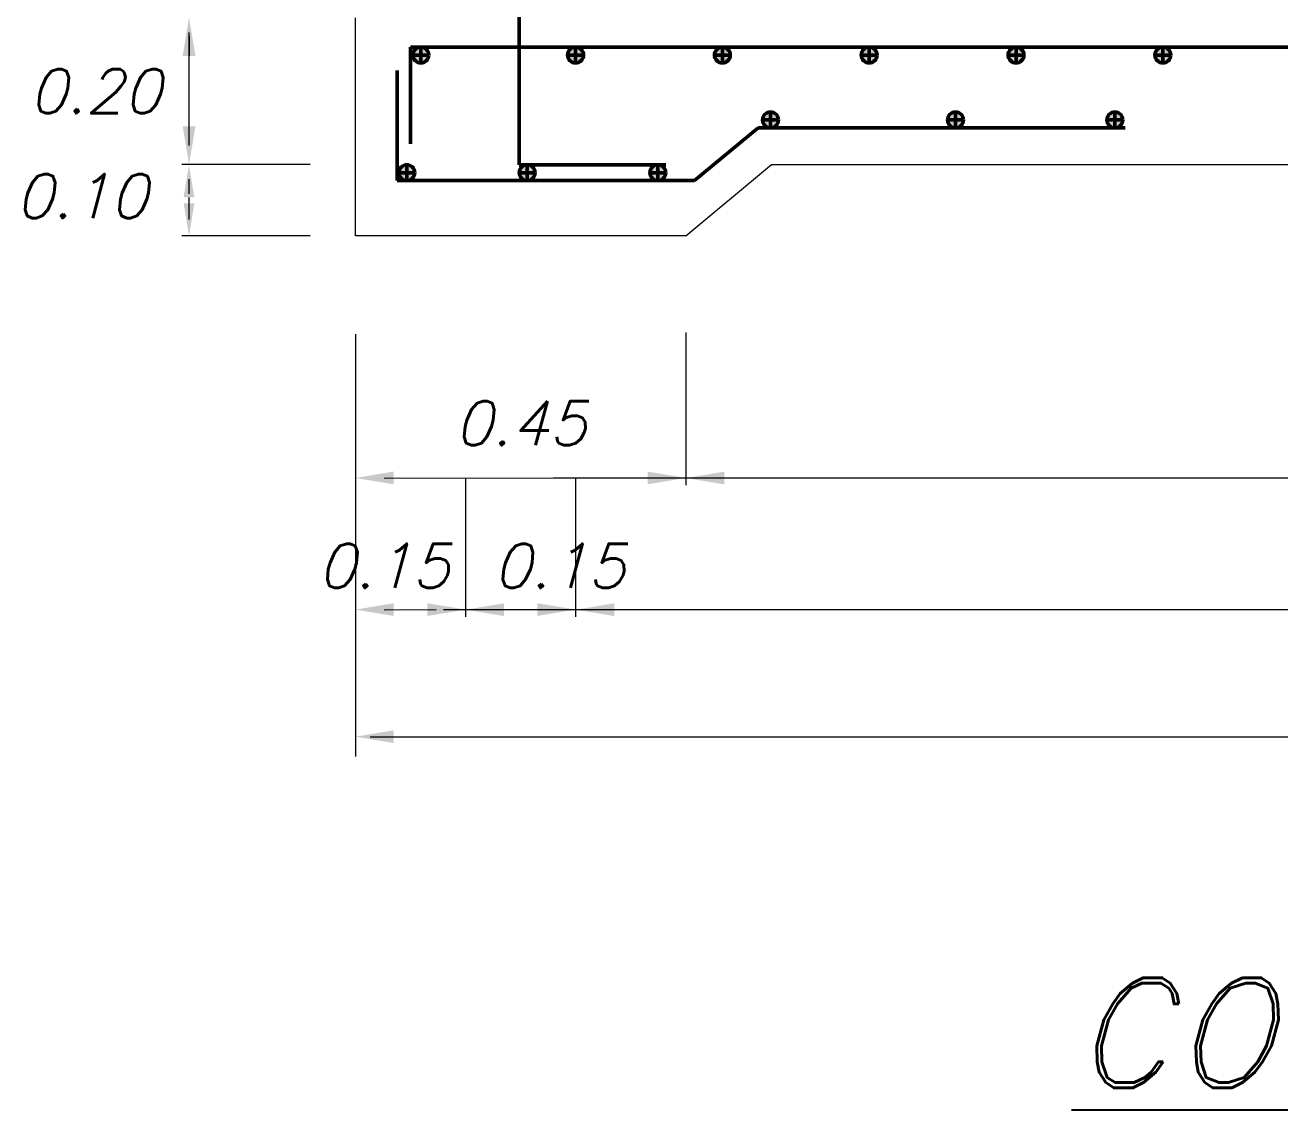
# Model space of a CAD drawing. Extents: x 3.4 to 20.4, y 155.9 to 178.3.
# Drawn here: x 10.906 to 12.615, y 162.299 to 163.777 of the extents above; entities that cross this region are included whole.
import ezdxf

# ---------------------------------------------------------------- set-up
doc = ezdxf.new("R2010")
doc.units = 0
doc.header["$LTSCALE"] = 0.005
doc.layers.get('0').update_dxf_attribs({"color": 1, "linetype": 'CONTINUOUS', "lineweight": 20})
for name, color, linetype, lineweight in [('CONTORNO', 5, 'CONTINUOUS', 20), ('FIERRO', 7, 'CONTINUOUS', 50), ('TEXTO', 5, 'CONTINUOUS', 25)]:
    doc.layers.add(name, color=color, linetype=linetype, lineweight=lineweight)
doc.styles.add('ROMAND', font='romand.shx', dxfattribs={"oblique": 15})
doc.styles.get("Standard").update_dxf_attribs({"font": 'romans.shx', "oblique": 15})

msp = doc.modelspace()

# ---------------------------------------------------------------- hatches: boundary and pattern name
at = {"layer": 'FIERRO'}
h = msp.add_hatch(color=256, dxfattribs=at)
h.paths.add_polyline_path([(11.4448, 163.747, 0.414214), (11.434, 163.7362), (11.4448, 163.7362)])
h.paths.add_polyline_path([(11.454, 163.7362), (11.4448, 163.7362), (11.4448, 163.7253, 0.258807), (11.454, 163.7304)])
h.paths.add_polyline_path([(11.4448, 163.747), (11.4448, 163.7362), (11.454, 163.7362), (11.454, 163.7419, 0.258807)])
h.paths.add_polyline_path([(11.4448, 163.7362), (11.434, 163.7362, 0.414214), (11.4448, 163.7253)])
h = msp.add_hatch(color=256, dxfattribs=at)
h.paths.add_polyline_path([(11.6556, 163.747, 0.414214), (11.6448, 163.7362), (11.6556, 163.7362)])
h.paths.add_polyline_path([(11.6648, 163.7362), (11.6556, 163.7362), (11.6556, 163.7253, 0.258807), (11.6648, 163.7304)])
h.paths.add_polyline_path([(11.6556, 163.747), (11.6556, 163.7362), (11.6648, 163.7362), (11.6648, 163.7419, 0.258807)])
h.paths.add_polyline_path([(11.6556, 163.7362), (11.6448, 163.7362, 0.414214), (11.6556, 163.7253)])
h = msp.add_hatch(color=256, dxfattribs=at)
h.paths.add_polyline_path([(11.8556, 163.747, 0.414214), (11.8448, 163.7362), (11.8556, 163.7362)])
h.paths.add_polyline_path([(11.8648, 163.7362), (11.8556, 163.7362), (11.8556, 163.7253, 0.258807), (11.8648, 163.7304)])
h.paths.add_polyline_path([(11.8556, 163.747), (11.8556, 163.7362), (11.8648, 163.7362), (11.8648, 163.7419, 0.258807)])
h.paths.add_polyline_path([(11.8556, 163.7362), (11.8448, 163.7362, 0.414214), (11.8556, 163.7253)])
h = msp.add_hatch(color=256, dxfattribs=at)
h.paths.add_polyline_path([(12.0556, 163.747, 0.414214), (12.0448, 163.7362), (12.0556, 163.7362)])
h.paths.add_polyline_path([(12.0648, 163.7362), (12.0556, 163.7362), (12.0556, 163.7253, 0.258807), (12.0648, 163.7304)])
h.paths.add_polyline_path([(12.0556, 163.747), (12.0556, 163.7362), (12.0648, 163.7362), (12.0648, 163.7419, 0.258807)])
h.paths.add_polyline_path([(12.0556, 163.7362), (12.0448, 163.7362, 0.414214), (12.0556, 163.7253)])
h = msp.add_hatch(color=256, dxfattribs=at)
h.paths.add_polyline_path([(12.2556, 163.747, 0.414214), (12.2448, 163.7362), (12.2556, 163.7362)])
h.paths.add_polyline_path([(12.2648, 163.7362), (12.2556, 163.7362), (12.2556, 163.7253, 0.258807), (12.2648, 163.7304)])
h.paths.add_polyline_path([(12.2556, 163.747), (12.2556, 163.7362), (12.2648, 163.7362), (12.2648, 163.7419, 0.258807)])
h.paths.add_polyline_path([(12.2556, 163.7362), (12.2448, 163.7362, 0.414214), (12.2556, 163.7253)])
h = msp.add_hatch(color=256, dxfattribs=at)
h.paths.add_polyline_path([(12.2556, 163.747, 0.414214), (12.2448, 163.7362), (12.2556, 163.7362)])
h.paths.add_polyline_path([(12.2648, 163.7362), (12.2556, 163.7362), (12.2556, 163.7253, 0.258807), (12.2648, 163.7304)])
h.paths.add_polyline_path([(12.2556, 163.747), (12.2556, 163.7362), (12.2648, 163.7362), (12.2648, 163.7419, 0.258807)])
h.paths.add_polyline_path([(12.2556, 163.7362), (12.2448, 163.7362, 0.414214), (12.2556, 163.7253)])
h = msp.add_hatch(color=256, dxfattribs=at)
h.paths.add_polyline_path([(12.4556, 163.747, 0.414214), (12.4448, 163.7362), (12.4556, 163.7362)])
h.paths.add_polyline_path([(12.4648, 163.7362), (12.4556, 163.7362), (12.4556, 163.7253, 0.258807), (12.4648, 163.7304)])
h.paths.add_polyline_path([(12.4556, 163.747), (12.4556, 163.7362), (12.4648, 163.7362), (12.4648, 163.7419, 0.258807)])
h.paths.add_polyline_path([(12.4556, 163.7362), (12.4448, 163.7362, 0.414214), (12.4556, 163.7253)])
h = msp.add_hatch(color=256, dxfattribs=at)
h.paths.add_polyline_path([(11.9212, 163.6586, 0.414214), (11.9104, 163.6478), (11.9212, 163.6478)])
h.paths.add_polyline_path([(11.9304, 163.6478), (11.9212, 163.6478), (11.9212, 163.637, 0.258807), (11.9304, 163.6421)])
h.paths.add_polyline_path([(11.9212, 163.6586), (11.9212, 163.6478), (11.9304, 163.6478), (11.9304, 163.6535, 0.258807)])
h.paths.add_polyline_path([(11.9212, 163.6478), (11.9104, 163.6478, 0.414214), (11.9212, 163.637)])
h = msp.add_hatch(color=256, dxfattribs=at)
h.paths.add_polyline_path([(12.1732, 163.6586, 0.414214), (12.1623, 163.6478), (12.1732, 163.6478)])
h.paths.add_polyline_path([(12.1823, 163.6478), (12.1732, 163.6478), (12.1732, 163.637, 0.258807), (12.1823, 163.6421)])
h.paths.add_polyline_path([(12.1732, 163.6586), (12.1732, 163.6478), (12.1823, 163.6478), (12.1823, 163.6535, 0.258807)])
h.paths.add_polyline_path([(12.1732, 163.6478), (12.1623, 163.6478, 0.414214), (12.1732, 163.637)])
h = msp.add_hatch(color=256, dxfattribs=at)
h.paths.add_polyline_path([(12.3902, 163.6586, 0.414214), (12.3794, 163.6478), (12.3902, 163.6478)])
h.paths.add_polyline_path([(12.3994, 163.6478), (12.3902, 163.6478), (12.3902, 163.637, 0.258807), (12.3994, 163.6421)])
h.paths.add_polyline_path([(12.3902, 163.6586), (12.3902, 163.6478), (12.3994, 163.6478), (12.3994, 163.6535, 0.258807)])
h.paths.add_polyline_path([(12.3902, 163.6478), (12.3794, 163.6478, 0.414214), (12.3902, 163.637)])
h = msp.add_hatch(color=256, dxfattribs=at)
h.paths.add_polyline_path([(11.4258, 163.5868, 0.414214), (11.415, 163.5759), (11.4258, 163.5759)])
h.paths.add_polyline_path([(11.435, 163.5759), (11.4258, 163.5759), (11.4258, 163.5651, 0.258807), (11.435, 163.5702)])
h.paths.add_polyline_path([(11.4258, 163.5868), (11.4258, 163.5759), (11.435, 163.5759), (11.435, 163.5817, 0.258807)])
h.paths.add_polyline_path([(11.4258, 163.5759), (11.415, 163.5759, 0.414214), (11.4258, 163.5651)])
h = msp.add_hatch(color=256, dxfattribs=at)
h.paths.add_polyline_path([(11.435, 163.5759), (11.4366, 163.5759, 0.14036), (11.435, 163.5817)])
h.paths.add_polyline_path([(11.435, 163.5702, 0.14036), (11.4366, 163.5759), (11.435, 163.5759)])
h = msp.add_hatch(color=256, dxfattribs=at)
h.paths.add_polyline_path([(11.5896, 163.5868, 0.414214), (11.5787, 163.5759), (11.5896, 163.5759)])
h.paths.add_polyline_path([(11.5987, 163.5759), (11.5896, 163.5759), (11.5896, 163.5651, 0.258807), (11.5987, 163.5702)])
h.paths.add_polyline_path([(11.5896, 163.5868), (11.5896, 163.5759), (11.5987, 163.5759), (11.5987, 163.5817, 0.258807)])
h.paths.add_polyline_path([(11.5896, 163.5759), (11.5787, 163.5759, 0.414214), (11.5896, 163.5651)])
h = msp.add_hatch(color=256, dxfattribs=at)
h.paths.add_polyline_path([(11.5987, 163.5759), (11.6004, 163.5759, 0.14036), (11.5987, 163.5817)])
h.paths.add_polyline_path([(11.5987, 163.5702, 0.14036), (11.6004, 163.5759), (11.5987, 163.5759)])
h = msp.add_hatch(color=256, dxfattribs=at)
h.paths.add_polyline_path([(11.7676, 163.5868, 0.414214), (11.7568, 163.5759), (11.7676, 163.5759)])
h.paths.add_polyline_path([(11.7768, 163.5759), (11.7676, 163.5759), (11.7676, 163.5651, 0.258807), (11.7768, 163.5702)])
h.paths.add_polyline_path([(11.7676, 163.5868), (11.7676, 163.5759), (11.7768, 163.5759), (11.7768, 163.5817, 0.258807)])
h.paths.add_polyline_path([(11.7676, 163.5759), (11.7568, 163.5759, 0.414214), (11.7676, 163.5651)])
h = msp.add_hatch(color=256, dxfattribs=at)
h.paths.add_polyline_path([(11.7768, 163.5759), (11.7784, 163.5759, 0.14036), (11.7768, 163.5817)])
h.paths.add_polyline_path([(11.7768, 163.5702, 0.14036), (11.7784, 163.5759), (11.7768, 163.5759)])

# ---------------------------------------------------------------- linework, layer by layer
at = {"color": 1, "lineweight": 5}
for points in [[(11.1204, 163.735), (11.1378, 163.735), (11.1291, 163.787)], [(11.1378, 163.6392), (11.1205, 163.6392), (11.1291, 163.5872)], [(11.1217, 163.5423), (11.1363, 163.5423), (11.129, 163.5863)], [(11.1364, 163.5341), (11.1218, 163.5341), (11.1291, 163.4901)], [(11.4076, 163.1515), (11.4076, 163.1688), (11.3556, 163.1601)], [(11.7536, 163.1688), (11.7536, 163.1515), (11.8056, 163.1601)], [(11.8582, 163.1514), (11.8582, 163.1687), (11.8062, 163.16)], [(11.4076, 162.9722), (11.4076, 162.9895), (11.3556, 162.9808)], [(11.4536, 162.9895), (11.4536, 162.9722), (11.5056, 162.9808)], [(11.558, 162.972), (11.558, 162.9894), (11.506, 162.9807)], [(11.6036, 162.9895), (11.6036, 162.9722), (11.6556, 162.9808)], [(11.7084, 162.972), (11.7084, 162.9894), (11.6564, 162.9807)], [(11.4076, 162.7991), (11.4076, 162.8164), (11.3556, 162.8077)]]:
    msp.add_solid(points, dxfattribs=at)
at = {"layer": 'CONTORNO'}
for p, q in [((11.3556, 163.4901), (11.3556, 163.787)), ((11.8056, 163.4901), (11.9225, 163.587)), ((11.9225, 163.587), (12.8806, 163.587)), ((11.8056, 163.4901), (11.3556, 163.4901))]:
    msp.add_line(p, q, dxfattribs=at)
at = {"layer": 'FIERRO'}
for p, q in [((11.5787, 165.8822), (11.5787, 163.5868)), ((11.4306, 163.747), (11.4306, 163.6151)), ((14.3306, 163.747), (11.4306, 163.747)), ((11.434, 163.7362), (11.4556, 163.7362)), ((11.4448, 163.7253), (11.4448, 163.747)), ((11.6448, 163.7362), (11.6664, 163.7362)), ((11.6556, 163.7253), (11.6556, 163.747)), ((11.8448, 163.7362), (11.8664, 163.7362)), ((11.8556, 163.7253), (11.8556, 163.747)), ((12.0448, 163.7362), (12.0664, 163.7362)), ((12.0556, 163.7253), (12.0556, 163.747)), ((12.2448, 163.7362), (12.2664, 163.7362)), ((12.2448, 163.7362), (12.2664, 163.7362)), ((12.2556, 163.7253), (12.2556, 163.747)), ((12.2556, 163.7253), (12.2556, 163.747)), ((12.4448, 163.7362), (12.4664, 163.7362)), ((12.4556, 163.7253), (12.4556, 163.747)), ((11.4127, 163.5651), (11.4127, 163.7151)), ((11.9104, 163.6478), (11.932, 163.6478)), ((11.9212, 163.637), (11.9212, 163.6586)), ((12.1623, 163.6478), (12.184, 163.6478)), ((12.1732, 163.637), (12.1732, 163.6586)), ((12.3794, 163.6478), (12.4011, 163.6478)), ((12.3902, 163.637), (12.3902, 163.6586)), ((11.8177, 163.5651), (11.9044, 163.637)), ((11.9044, 163.637), (12.4044, 163.637)), ((11.4258, 163.5651), (11.4258, 163.5868)), ((11.5787, 163.5868), (11.7787, 163.5868)), ((11.5896, 163.5651), (11.5896, 163.5868)), ((11.7676, 163.5651), (11.7676, 163.5868)), ((11.8177, 163.5651), (11.4127, 163.5651)), ((11.415, 163.5759), (11.4366, 163.5759)), ((11.5787, 163.5759), (11.6004, 163.5759)), ((11.7568, 163.5759), (11.7784, 163.5759))]:
    msp.add_line(p, q, dxfattribs=at)
at = {"layer": 'FIERRO', "color": 1, "lineweight": 5}
for p, q in [((11.1291, 163.6392), (11.1291, 163.767)), ((11.1291, 163.7618), (11.1291, 163.7358)), ((11.1291, 163.6132), (11.1291, 163.6392)), ((11.2943, 163.587), (11.1191, 163.587)), ((11.129, 163.567), (11.129, 163.547)), ((11.129, 163.5423), (11.129, 163.5341)), ((11.1291, 163.5121), (11.1291, 163.5341)), ((11.2943, 163.4901), (11.1191, 163.4901)), ((11.2943, 163.4901), (11.1191, 163.4901)), ((11.8056, 163.3583), (11.8056, 163.1501)), ((11.8056, 163.3583), (11.8056, 163.1501)), ((11.3556, 163.3559), (11.3556, 163.1501)), ((11.3556, 163.2783), (11.3556, 162.7808)), ((11.395, 163.16), (11.7856, 163.1601)), ((11.5056, 163.1601), (11.5056, 162.9708)), ((11.6256, 163.1601), (13.9356, 163.1601)), ((11.6556, 163.1601), (11.6556, 162.9708)), ((11.395, 162.9807), (11.4656, 162.9808)), ((11.4756, 162.9808), (14.0856, 162.9808)), ((11.5056, 162.9808), (11.7261, 162.9808)), ((11.5462, 162.9808), (11.6356, 162.9808)), ((11.6556, 162.9808), (11.8761, 162.9808)), ((11.3756, 162.8077), (14.3656, 162.8077))]:
    msp.add_line(p, q, dxfattribs=at)
at = {"layer": 'FIERRO'}
for centre in [(11.4448, 163.7362), (11.6556, 163.7362), (11.8556, 163.7362), (12.0556, 163.7362), (12.2556, 163.7362), (12.2556, 163.7362), (12.4556, 163.7362), (11.9212, 163.6478), (12.1732, 163.6478), (12.3902, 163.6478), (11.4258, 163.5759), (11.5896, 163.5759), (11.7676, 163.5759)]:
    msp.add_circle(centre, 0.0108, dxfattribs=at)

# ---------------------------------------------------------------- texts
at = {"layer": 'FIERRO', "color": 7, "lineweight": 5, "oblique": 15}
msp.add_text('0.10', height=0.06, dxfattribs=at).set_placement((10.8924, 163.5141))
at = {"layer": 'FIERRO', "color": 7, "lineweight": 5, "char_height": 0.06, "attachment_point": 5}
for s, insert in [('\\A1;0.20', (11.001, 163.687)), ('\\A1;0.45', (11.5806, 163.2347)), ('\\A1;0.15', (11.3942, 163.0404)), ('\\A1;0.15', (11.6334, 163.0404))]:
    msp.add_mtext(s, dxfattribs=dict(at, insert=insert))
at = {"layer": 'TEXTO', "lineweight": -2, "insert": (12.9095, 162.4043), "char_height": 0.15, "width": 2.6167, "attachment_point": 5, "style": 'ROMAND'}
msp.add_mtext('{\\LCORTE A-A}', dxfattribs=at)

doc.saveas('drawing.dxf')
